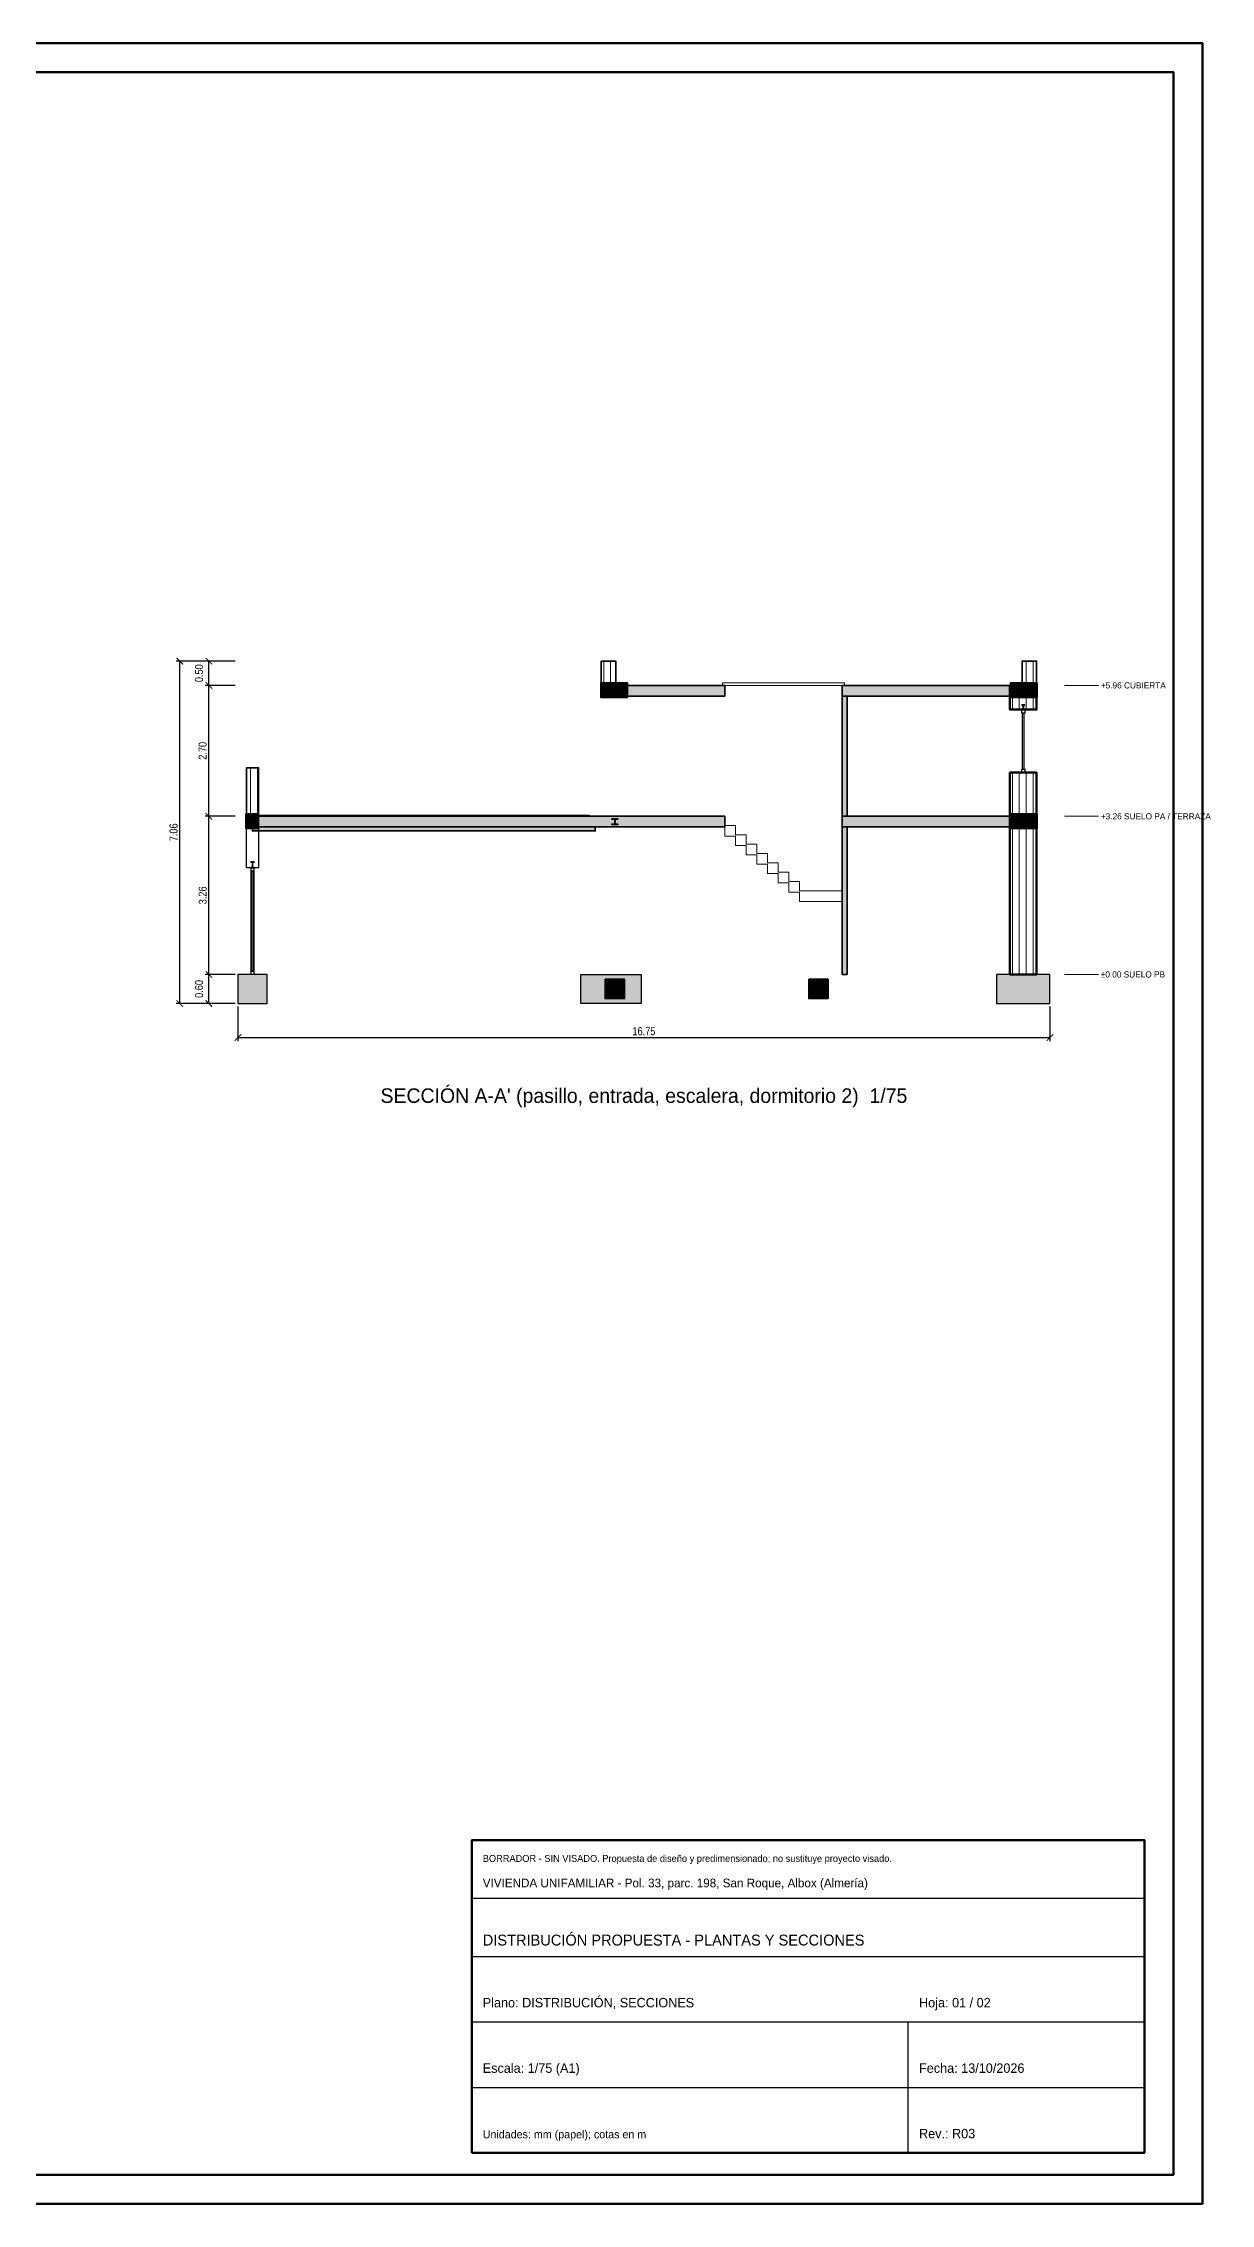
# Model space of a CAD drawing. Header units: millimetres. Extents: x 0 to 843, y 0 to 594.
# Drawn here: x 522 to 843, y 0 to 594 of the extents above; entities that cross this region are included whole.
import ezdxf
from ezdxf.enums import TextEntityAlignment as Align

# ---------------------------------------------------------------- set-up
doc = ezdxf.new("R2010")
doc.units = ezdxf.units.MM
for name, color, linetype, lineweight in [('acero_dinteles', 5, 'Continuous', 35), ('acero_vigas_cubierta', 5, 'Continuous', 35), ('acero_vigas_forjado', 5, 'Continuous', 35), ('cimentacion', 8, 'Continuous', 25), ('COTAS', 3, 'Continuous', 13), ('escalera', 30, 'Continuous', 18), ('forjado_cubierta', 5, 'Continuous', 35), ('forjado_PB_PA', 5, 'Continuous', 35), ('forjado_salon', 8, 'Continuous', 35), ('LUCERNARIO', 30, 'Continuous', 18), ('MARCO', 7, 'Continuous', 70), ('muros_PA', 7, 'Continuous', 50), ('muros_PB', 7, 'Continuous', 50), ('parapeto_cubierta', 7, 'Continuous', 35), ('parapeto_terraza', 7, 'Continuous', 35), ('RAYADO_FORJADO', 7, 'Continuous', 9), ('RAYADO_MURO', 7, 'Continuous', 9), ('RAYADO_OTROS', 8, 'Continuous', 9), ('riostras', 8, 'Continuous', 35), ('tabiques_PA', 7, 'Continuous', 35), ('tabiques_PB', 7, 'Continuous', 35), ('TABLA', 7, 'Continuous', 25), ('TEXTO', 2, 'Continuous', 13), ('zuncho_cubierta', 8, 'Continuous', 35), ('zuncho_forjado', 8, 'Continuous', 35)]:
    doc.layers.add(name, color=color, linetype=linetype, lineweight=lineweight)
doc.styles.add('OpenSansCondensed-Light', font='OpenSansCondensed-Light.ttf')
doc.dimstyles.new('EZDXF', dxfattribs={"dimtxt": 0.25, "dimasz": 0.175, "dimexe": 0.375, "dimexo": 0.125, "dimgap": 0.1, "dimtad": 1, "dimlfac": 100, "dimzin": 12, "dimdsep": 46, "dimtxsty": 'OpenSansCondensed-Light', "dimblk": 'ARCHTICK', "dimcen": 2.5, "dimazin": 3, "dimtfac": 0.5, "dimtmove": 2, "dimatfit": 3})

# ---------------------------------------------------------------- blocks, each defined once
blk = doc.blocks.new('_ARCHTICK')
at = {"color": 0, "linetype": 'BYBLOCK', "const_width": 0.15}
blk.add_lwpolyline([(-0.5, -0.5), (0.5, 0.5)], dxfattribs=at)

msp = doc.modelspace()

# ---------------------------------------------------------------- hatches: boundary and pattern name
at = {"layer": 'RAYADO_FORJADO'}
h = msp.add_hatch(color=8, dxfattribs=at)
h.dxf.hatch_style = 1
h.paths.add_polyline_path([(675.46667, 418.12333), (682.8, 418.12333), (682.8, 414.12333), (675.46667, 414.12333)])
h = msp.add_hatch(color=7, dxfattribs=at)
h.dxf.hatch_style = 1
h.paths.add_polyline_path([(675.6, 417.45667), (709.6, 417.45667), (709.6, 414.52333), (675.6, 414.52333)])
h = msp.add_hatch(color=5, dxfattribs=at)
h.dxf.hatch_style = 1
h.paths.add_polyline_path([(678.53333, 416.79), (680.13333, 416.79), (680.13333, 416.64333), (679.37667, 416.64333), (679.37667, 415.33667), (680.13333, 415.33667), (680.13333, 415.19), (678.53333, 415.19), (678.53333, 415.33667), (679.29, 415.33667), (679.29, 416.64333), (678.53333, 416.64333)])
h = msp.add_hatch(color=7, dxfattribs=at)
h.dxf.hatch_style = 1
h.paths.add_polyline_path([(741.86667, 417.45667), (741.86667, 414.52333), (795.33333, 414.52333), (795.33333, 417.45667)])
h = msp.add_hatch(color=8, dxfattribs=at)
h.dxf.hatch_style = 1
h.paths.add_polyline_path([(788.13333, 414.12333), (795.46667, 414.12333), (795.46667, 418.12333), (788.13333, 418.12333)])
h = msp.add_hatch(color=5, dxfattribs=at)
h.dxf.hatch_style = 1
h.paths.add_polyline_path([(791.3, 412.12333), (792.03333, 412.12333), (792.03333, 412.04733), (791.694, 412.04733), (791.694, 410.866), (792.03333, 410.866), (792.03333, 410.79), (791.3, 410.79), (791.3, 410.866), (791.63933, 410.866), (791.63933, 412.04733), (791.3, 412.04733)])
h = msp.add_hatch(color=8, dxfattribs=at)
h.dxf.hatch_style = 1
h.paths.add_polyline_path([(577.86667, 382.12333), (577.86667, 378.12333), (581.2, 378.12333), (581.2, 382.12333)])
h = msp.add_hatch(color=7, dxfattribs=at)
h.dxf.hatch_style = 1
h.paths.add_polyline_path([(578, 381.45667), (709.6, 381.45667), (709.6, 378.52333), (578, 378.52333)])
h = msp.add_hatch(color=5, dxfattribs=at)
h.dxf.hatch_style = 1
h.paths.add_polyline_path([(678.53333, 380.79), (680.13333, 380.79), (680.13333, 380.64333), (679.37667, 380.64333), (679.37667, 379.33667), (680.13333, 379.33667), (680.13333, 379.19), (678.53333, 379.19), (678.53333, 379.33667), (679.29, 379.33667), (679.29, 380.64333), (678.53333, 380.64333)])
h = msp.add_hatch(color=7, dxfattribs=at)
h.dxf.hatch_style = 1
h.paths.add_polyline_path([(741.86667, 381.45667), (795.33333, 381.45667), (795.33333, 378.52333), (741.86667, 378.52333)])
h = msp.add_hatch(color=8, dxfattribs=at)
h.dxf.hatch_style = 1
h.paths.add_polyline_path([(788.13333, 378.12333), (795.46667, 378.12333), (795.46667, 382.12333), (788.13333, 382.12333)])
h = msp.add_hatch(color=8, dxfattribs=at)
h.dxf.hatch_style = 1
h.paths.add_polyline_path([(579.66667, 378.52333), (673.93333, 378.52333), (673.93333, 377.45667), (579.66667, 377.45667)])
h = msp.add_hatch(color=5, dxfattribs=at)
h.dxf.hatch_style = 1
h.paths.add_polyline_path([(579.24, 368.92333), (580.09333, 368.92333), (580.09333, 368.83933), (579.696, 368.83933), (579.696, 367.40733), (580.09333, 367.40733), (580.09333, 367.32333), (579.24, 367.32333), (579.24, 367.40733), (579.63733, 367.40733), (579.63733, 368.83933), (579.24, 368.83933)])
h = msp.add_hatch(color=8, dxfattribs=at)
h.dxf.hatch_style = 1
h.paths.add_polyline_path([(676.66667, 336.65667), (682, 336.65667), (682, 331.32333), (676.66667, 331.32333)])
h = msp.add_hatch(color=8, dxfattribs=at)
h.dxf.hatch_style = 1
h.paths.add_polyline_path([(732.66667, 336.65667), (738, 336.65667), (738, 331.32333), (732.66667, 331.32333)])
at = {"layer": 'RAYADO_MURO'}
h = msp.add_hatch(dxfattribs=at)
h.set_pattern_fill('ANSI31', scale=0.6, angle=45)
h.paths.add_polyline_path([(675.6, 424.12333), (679.6, 424.12333), (679.6, 417.45667), (675.6, 417.45667)])
h = msp.add_hatch(dxfattribs=at)
h.set_pattern_fill('ANSI31', scale=0.6, angle=45)
h.paths.add_polyline_path([(791.33333, 417.45667), (791.33333, 424.12333), (795.33333, 424.12333), (795.33333, 417.45667)])
h = msp.add_hatch(dxfattribs=at)
h.set_pattern_fill('ANSI31', scale=0.6, angle=45)
h.paths.add_polyline_path([(788, 417.45667), (795.33333, 417.45667), (795.33333, 410.79), (788, 410.79)])
h = msp.add_hatch(dxfattribs=at)
h.set_pattern_fill('ANSI31', scale=0.6, angle=45)
h.paths.add_polyline_path([(578, 394.79), (581.33333, 394.79), (581.33333, 381.45667), (578, 381.45667)])
h = msp.add_hatch(dxfattribs=at)
h.set_pattern_fill('ANSI31', scale=0.6, angle=45)
h.paths.add_polyline_path([(788, 381.45667), (788, 393.45667), (795.33333, 393.45667), (795.33333, 381.45667)])
h = msp.add_hatch(dxfattribs=at)
h.set_pattern_fill('ANSI31', scale=0.6, angle=45)
h.paths.add_polyline_path([(788, 337.99), (795.33333, 337.99), (795.33333, 381.45667), (788, 381.45667)])
at = {"layer": 'RAYADO_OTROS'}
h = msp.add_hatch(color=7, dxfattribs=at)
h.dxf.hatch_style = 1
h.paths.add_polyline_path([(741.86667, 414.52333), (743.2, 414.52333), (743.2, 381.45667), (741.86667, 381.45667)])
h = msp.add_hatch(color=7, dxfattribs=at)
h.dxf.hatch_style = 1
h.paths.add_polyline_path([(741.86667, 378.52333), (743.2, 378.52333), (743.2, 337.99), (741.86667, 337.99)])
h = msp.add_hatch(color=8, dxfattribs=at)
h.dxf.hatch_style = 1
h.paths.add_polyline_path([(575.66667, 337.99), (575.66667, 329.99), (583.66667, 329.99), (583.66667, 337.99)])
h = msp.add_hatch(color=8, dxfattribs=at)
h.dxf.hatch_style = 1
h.paths.add_polyline_path([(669.93333, 329.99), (669.93333, 337.99), (686.6, 337.99), (686.6, 329.99)])
h = msp.add_hatch(color=8, dxfattribs=at)
h.dxf.hatch_style = 1
h.paths.add_polyline_path([(784.33333, 329.99), (799, 329.99), (799, 337.99), (784.33333, 337.99)])

# ---------------------------------------------------------------- linework, layer by layer
at = {"layer": 'acero_dinteles'}
for points in [[(791.3, 412.12333), (792.03333, 412.12333), (792.03333, 412.04733), (791.694, 412.04733), (791.694, 410.866), (792.03333, 410.866), (792.03333, 410.79), (791.3, 410.79), (791.3, 410.866), (791.63933, 410.866), (791.63933, 412.04733), (791.3, 412.04733)], [(579.24, 368.92333), (580.09333, 368.92333), (580.09333, 368.83933), (579.696, 368.83933), (579.696, 367.40733), (580.09333, 367.40733), (580.09333, 367.32333), (579.24, 367.32333), (579.24, 367.40733), (579.63733, 367.40733), (579.63733, 368.83933), (579.24, 368.83933)]]:
    msp.add_lwpolyline(points, close=True, dxfattribs=at)
at = {"layer": 'acero_vigas_cubierta'}
msp.add_lwpolyline([(678.53333, 416.79), (680.13333, 416.79), (680.13333, 416.64333), (679.37667, 416.64333), (679.37667, 415.33667), (680.13333, 415.33667), (680.13333, 415.19), (678.53333, 415.19), (678.53333, 415.33667), (679.29, 415.33667), (679.29, 416.64333), (678.53333, 416.64333)], close=True, dxfattribs=at)
at = {"layer": 'acero_vigas_forjado'}
msp.add_lwpolyline([(678.53333, 380.79), (680.13333, 380.79), (680.13333, 380.64333), (679.37667, 380.64333), (679.37667, 379.33667), (680.13333, 379.33667), (680.13333, 379.19), (678.53333, 379.19), (678.53333, 379.33667), (679.29, 379.33667), (679.29, 380.64333), (678.53333, 380.64333)], close=True, dxfattribs=at)
at = {"layer": 'carpinteria_PA'}
for points in [[(791.26667, 410.79), (792.06667, 410.79), (792.06667, 409.85667), (791.26667, 409.85667)], [(791.26667, 394.39), (792.06667, 394.39), (792.06667, 393.45667), (791.26667, 393.45667)]]:
    msp.add_lwpolyline(points, close=True, dxfattribs=at)
at = {"layer": 'carpinteria_PB'}
for points in [[(579.26667, 367.32333), (580.06667, 367.32333), (580.06667, 366.39), (579.26667, 366.39)], [(579.26667, 338.92333), (580.06667, 338.92333), (580.06667, 337.99), (579.26667, 337.99)]]:
    msp.add_lwpolyline(points, close=True, dxfattribs=at)
at = {"layer": 'cimentacion'}
for points in [[(575.66667, 337.99), (575.66667, 329.99), (583.66667, 329.99), (583.66667, 337.99)], [(669.93333, 329.99), (669.93333, 337.99), (686.6, 337.99), (686.6, 329.99)], [(784.33333, 329.99), (799, 329.99), (799, 337.99), (784.33333, 337.99)]]:
    msp.add_lwpolyline(points, close=True, dxfattribs=at)
at = {"layer": 'COTAS'}
for p, q in [((803, 417.45667), (812.33333, 417.45667)), ((803, 381.45667), (812.33333, 381.45667)), ((803, 337.99), (812.33333, 337.99))]:
    msp.add_line(p, q, dxfattribs=at)
at = {"layer": 'escalera'}
msp.add_lwpolyline([(727.2, 360.62529), (730.13333, 360.62529), (730.13333, 358.06843), (741.86667, 358.06843), (741.86667, 361.00176), (730.13333, 361.00176), (730.13333, 363.55863), (727.2, 363.55863), (727.2, 366.11549), (724.26667, 366.11549), (724.26667, 368.67235), (721.33333, 368.67235), (721.33333, 371.22922), (718.4, 371.22922), (718.4, 373.78608), (715.46667, 373.78608), (715.46667, 376.34294), (712.53333, 376.34294), (712.53333, 378.8998), (709.6, 378.8998), (709.6, 375.96647), (712.53333, 375.96647), (712.53333, 373.40961), (715.46667, 373.40961), (715.46667, 370.85275), (718.4, 370.85275), (718.4, 368.29588), (721.33333, 368.29588), (721.33333, 365.73902), (724.26667, 365.73902), (724.26667, 363.18216), (727.2, 363.18216)], close=True, dxfattribs=at)
at = {"layer": 'forjado_cubierta'}
for points in [[(675.6, 417.45667), (709.6, 417.45667), (709.6, 414.52333), (675.6, 414.52333)], [(741.86667, 417.45667), (741.86667, 414.52333), (795.33333, 414.52333), (795.33333, 417.45667)]]:
    msp.add_lwpolyline(points, close=True, dxfattribs=at)
at = {"layer": 'forjado_PB_PA'}
for points in [[(578, 381.45667), (709.6, 381.45667), (709.6, 378.52333), (578, 378.52333)], [(741.86667, 381.45667), (795.33333, 381.45667), (795.33333, 378.52333), (741.86667, 378.52333)]]:
    msp.add_lwpolyline(points, close=True, dxfattribs=at)
at = {"layer": 'forjado_salon'}
msp.add_lwpolyline([(579.66667, 378.52333), (673.93333, 378.52333), (673.93333, 377.45667), (579.66667, 377.45667)], close=True, dxfattribs=at)
at = {"layer": 'lucernario'}
msp.add_lwpolyline([(708.93333, 418.12333), (742.53333, 418.12333), (742.53333, 417.45667), (708.93333, 417.45667)], close=True, dxfattribs=at)
at = {"layer": 'MARCO'}
for points in [[(0, 0), (841, 0), (841, 594), (0, 594)], [(8, 8), (833, 8), (833, 586), (8, 586)], [(640, 14), (825, 14), (825, 100), (640, 100)]]:
    msp.add_lwpolyline(points, close=True, dxfattribs=at)
at = {"layer": 'muros_PA'}
for points in [[(788, 417.45667), (795.33333, 417.45667), (795.33333, 410.79), (788, 410.79)], [(788, 381.45667), (788, 393.45667), (795.33333, 393.45667), (795.33333, 381.45667)]]:
    msp.add_lwpolyline(points, close=True, dxfattribs=at)
at = {"layer": 'muros_PB'}
msp.add_lwpolyline([(788, 337.99), (795.33333, 337.99), (795.33333, 381.45667), (788, 381.45667)], close=True, dxfattribs=at)
at = {"layer": 'muros_salon'}
msp.add_lwpolyline([(578, 381.45667), (581.33333, 381.45667), (581.33333, 367.32333), (578, 367.32333)], close=True, dxfattribs=at)
at = {"layer": 'parapeto_cubierta'}
for points in [[(675.6, 424.12333), (679.6, 424.12333), (679.6, 417.45667), (675.6, 417.45667)], [(791.33333, 417.45667), (791.33333, 424.12333), (795.33333, 424.12333), (795.33333, 417.45667)]]:
    msp.add_lwpolyline(points, close=True, dxfattribs=at)
at = {"layer": 'parapeto_terraza'}
msp.add_lwpolyline([(578, 394.79), (581.33333, 394.79), (581.33333, 381.45667), (578, 381.45667)], close=True, dxfattribs=at)
at = {"layer": 'puerta_entrada'}
msp.add_lwpolyline([(579.33333, 367.32333), (580, 367.32333), (580, 337.99), (579.33333, 337.99)], close=True, dxfattribs=at)
at = {"layer": 'puertas_PB'}
msp.add_lwpolyline([(579.46667, 366.39), (579.86667, 366.39), (579.86667, 338.92333), (579.46667, 338.92333)], close=True, dxfattribs=at)
at = {"layer": 'riostras'}
for points in [[(676.66667, 336.65667), (682, 336.65667), (682, 331.32333), (676.66667, 331.32333)], [(732.66667, 336.65667), (738, 336.65667), (738, 331.32333), (732.66667, 331.32333)]]:
    msp.add_lwpolyline(points, close=True, dxfattribs=at)
at = {"layer": 'solado_terraza'}
msp.add_lwpolyline([(581.33333, 381.72333), (672.26667, 381.72333), (672.26667, 381.45667), (581.33333, 381.45667)], close=True, dxfattribs=at)
at = {"layer": 'tabiques_PA'}
msp.add_lwpolyline([(741.86667, 414.52333), (743.2, 414.52333), (743.2, 381.45667), (741.86667, 381.45667)], close=True, dxfattribs=at)
at = {"layer": 'tabiques_PB'}
msp.add_lwpolyline([(741.86667, 378.52333), (743.2, 378.52333), (743.2, 337.99), (741.86667, 337.99)], close=True, dxfattribs=at)
at = {"layer": 'TABLA'}
for p, q in [((640, 84), (825, 84)), ((640, 68), (825, 68)), ((640, 50), (825, 50)), ((760, 14), (760, 50)), ((640, 32), (825, 32))]:
    msp.add_line(p, q, dxfattribs=at)
at = {"layer": 'vidrios_PA'}
msp.add_lwpolyline([(791.46667, 409.85667), (791.86667, 409.85667), (791.86667, 394.39), (791.46667, 394.39)], close=True, dxfattribs=at)
at = {"layer": 'zuncho_cubierta'}
for points in [[(675.46667, 418.12333), (682.8, 418.12333), (682.8, 414.12333), (675.46667, 414.12333)], [(788.13333, 414.12333), (795.46667, 414.12333), (795.46667, 418.12333), (788.13333, 418.12333)]]:
    msp.add_lwpolyline(points, close=True, dxfattribs=at)
at = {"layer": 'zuncho_forjado'}
for points in [[(577.86667, 382.12333), (577.86667, 378.12333), (581.2, 378.12333), (581.2, 382.12333)], [(788.13333, 378.12333), (795.46667, 378.12333), (795.46667, 382.12333), (788.13333, 382.12333)]]:
    msp.add_lwpolyline(points, close=True, dxfattribs=at)

# ---------------------------------------------------------------- texts
at = {"layer": 'TEXTO'}
for s, p in [('+5.96 CUBIERTA', (813, 417.45667)), ('+3.26 SUELO PA / TERRAZA', (813, 381.45667)), ('±0.00 SUELO PB', (813, 337.99))]:
    msp.add_text(s, height=1.7, dxfattribs=at).set_placement(p, align=Align.MIDDLE_LEFT)
msp.add_text("SECCIÓN A-A' (pasillo, entrada, escalera, dormitorio 2)  1/75", height=4, dxfattribs=at).set_placement((687.33333, 304.65667), align=Align.MIDDLE_CENTER)
for s, height, p in [('BORRADOR - SIN VISADO. Propuesta de diseño y predimensionado; no sustituye proyecto visado.', 1.9, (643, 94)), ('VIVIENDA UNIFAMILIAR - Pol. 33, parc. 198, San Roque, Albox (Almería)', 2.4, (643, 87)), ('DISTRIBUCIÓN PROPUESTA - PLANTAS Y SECCIONES', 3, (643, 71)), ('Plano: DISTRIBUCIÓN, SECCIONES', 2.6, (643, 54)), ('Hoja: 01 / 02', 2.6, (763, 54)), ('Escala: 1/75 (A1)', 2.6, (643, 36)), ('Fecha: 13/10/2026', 2.6, (763, 36)), ('Unidades: mm (papel); cotas en m', 2.2, (643, 18)), ('Rev.: R03', 2.6, (763, 18))]:
    msp.add_text(s, height=height, dxfattribs=at).set_placement(p)

# ---------------------------------------------------------------- dimensions: what is measured, and where the dimension line sits
at = {"layer": 'COTAS'}
for base, p1, p2, text in [((559.66667, 329.99), (575.66667, 329.99), (575.66667, 424.12333), '7.06'), ((567.66667, 417.45667), (575.66667, 417.45667), (575.66667, 424.12333), '0.50'), ((567.66667, 381.45667), (575.66667, 381.45667), (575.66667, 417.45667), '2.70'), ((567.66667, 337.99), (575.66667, 337.99), (575.66667, 381.45667), '3.26'), ((567.66667, 329.99), (575.66667, 329.99), (575.66667, 337.99), '0.60')]:
    msp.add_linear_dim(base=base, p1=p1, p2=p2, angle=90, text=text, dimstyle='EZDXF', override={"dimtxt": 2.2, "dimasz": 1.8, "dimexe": 1, "dimexo": 0.8, "dimgap": 0.6, "dimtad": 1, "dimclrt": 3}, dxfattribs=at).render()
msp.add_linear_dim(base=(575.66667, 320.65667), p1=(575.66667, 329.99), p2=(799, 329.99), text='16.75', dimstyle='EZDXF', override={"dimtxt": 2.2, "dimasz": 1.8, "dimexe": 1, "dimexo": 0.8, "dimgap": 0.6, "dimtad": 1, "dimclrt": 3}, dxfattribs=at).render()

doc.saveas('drawing.dxf')
